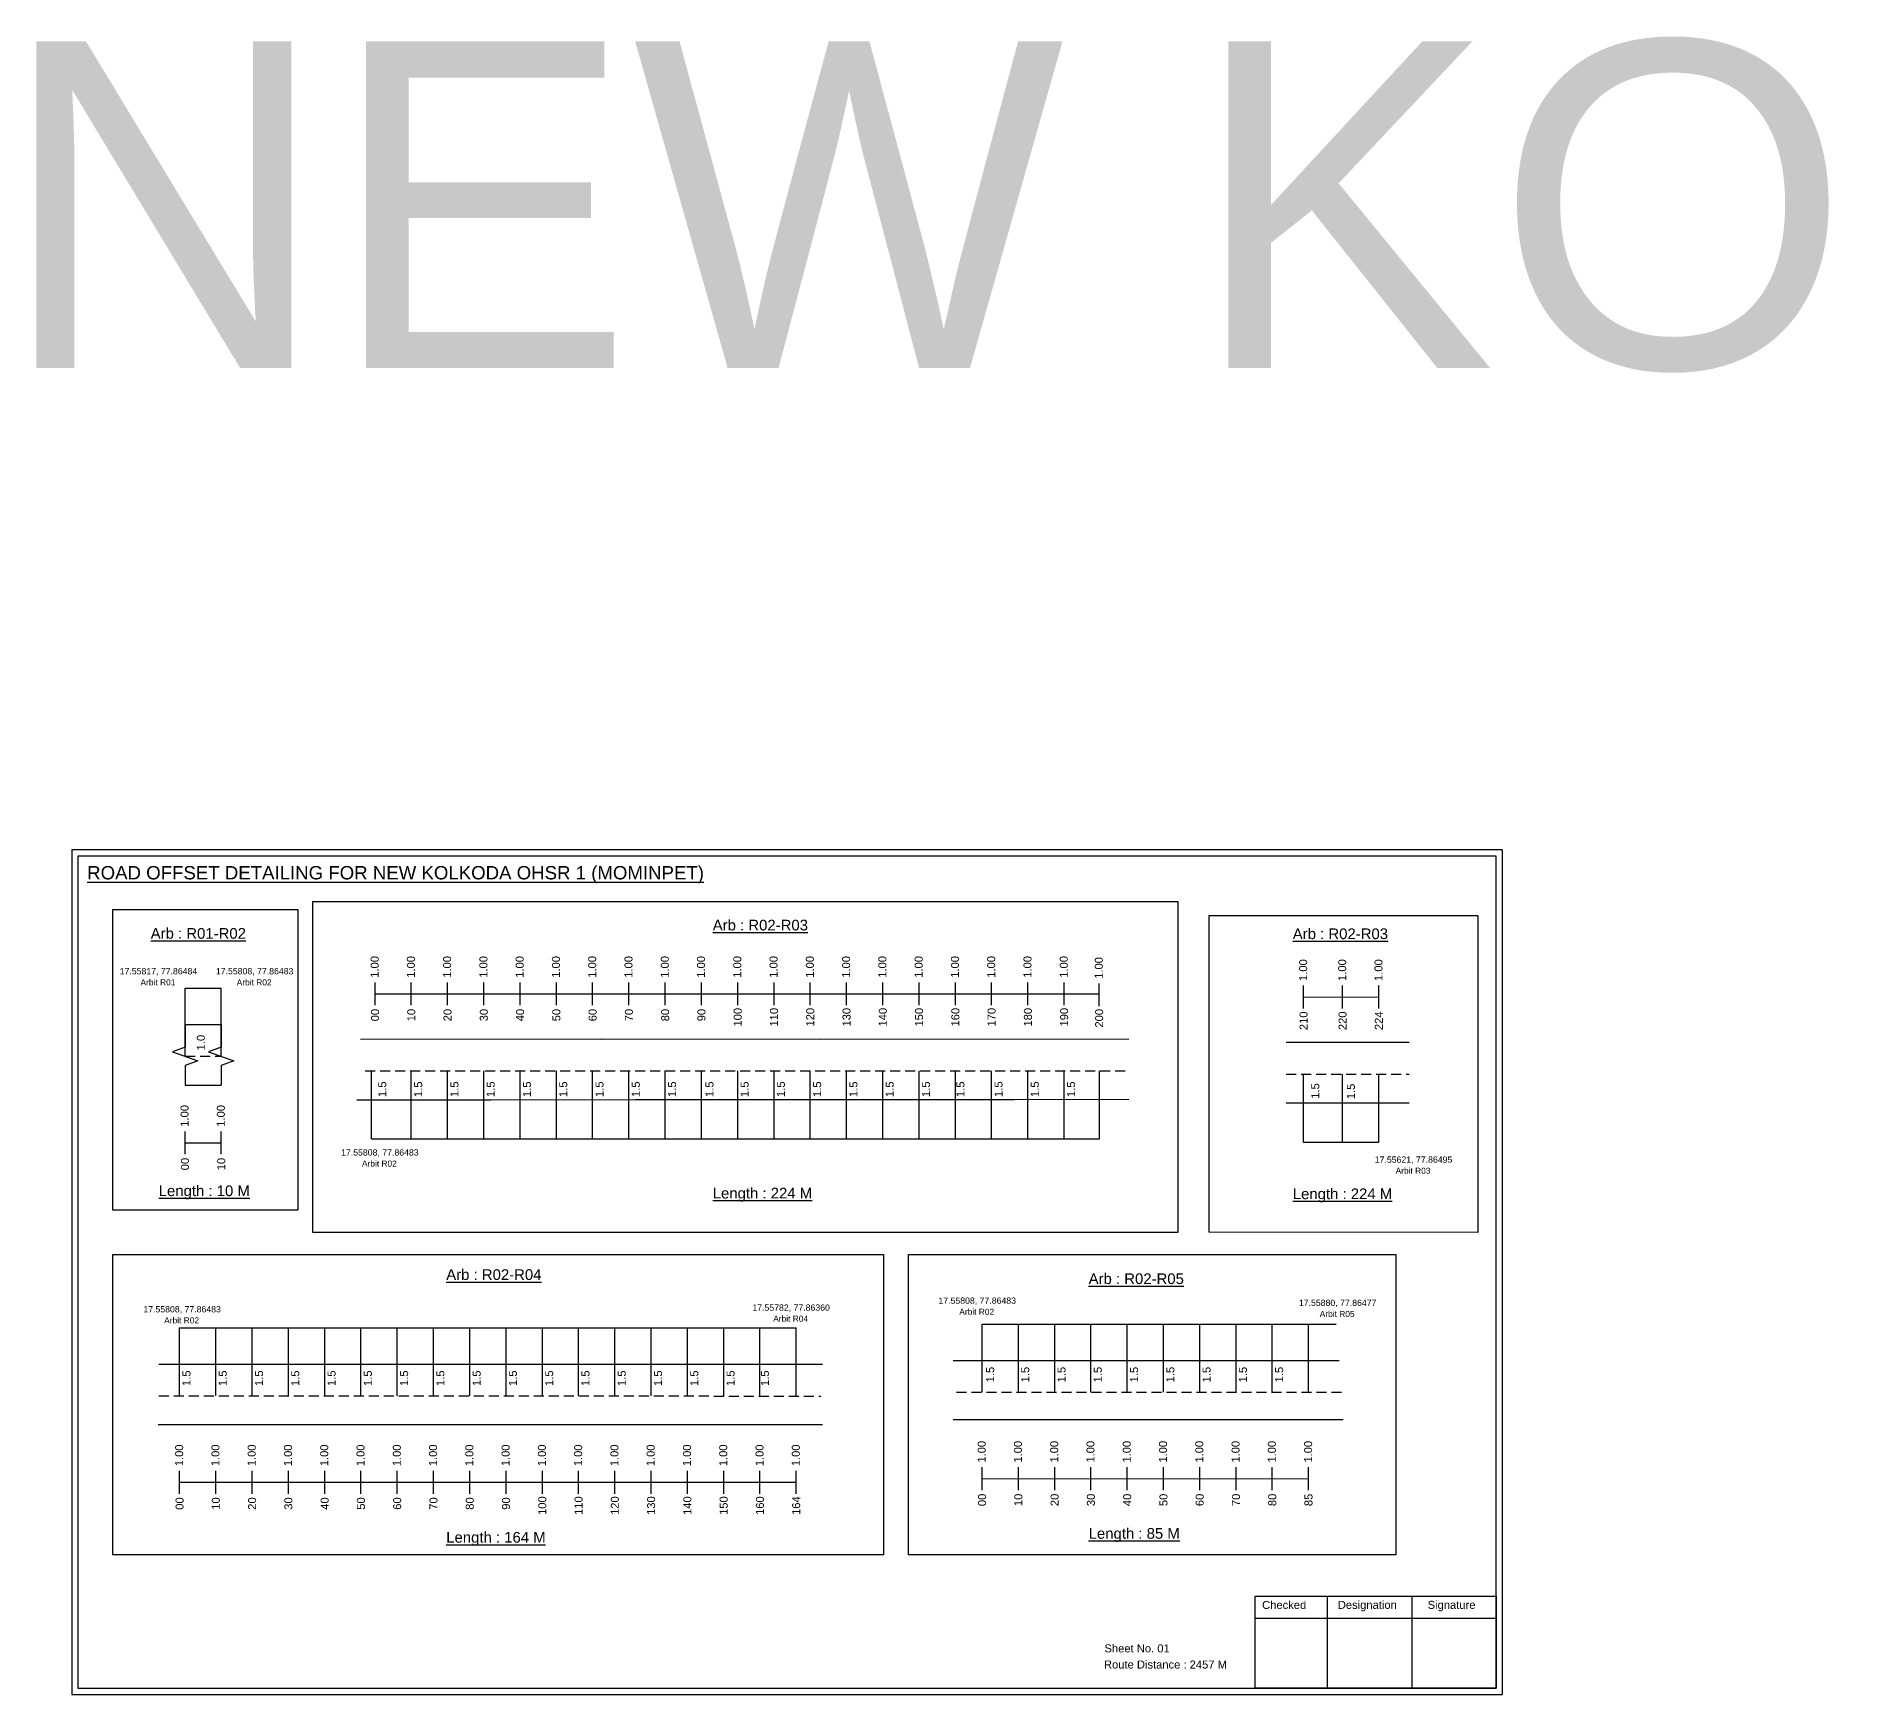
# Model space of a CAD drawing. Header units: inches. Extents: x 1245 to 5974, y 98 to 3110.
# Drawn here: x 1245 to 1929, y 848 to 1470 of the extents above; entities that cross this region are included whole.
import ezdxf

# ---------------------------------------------------------------- set-up
doc = ezdxf.new("R2010")
doc.units = ezdxf.units.IN
doc.header["$MEASUREMENT"] = 0
doc.linetypes.add('DASHED2', pattern=[0.375, 0.25, -0.125])
doc.layers.add('PDF_Geometry', color=7, linetype='Continuous')
doc.layers.add('PDF_Text', color=5, linetype='Continuous')
doc.styles.add('PDF Arial', font='arial.ttf')
doc.styles.get("Standard").update_dxf_attribs({"font": 'arial.ttf'})

msp = doc.modelspace()

# ---------------------------------------------------------------- linework, layer by layer
at = {"color": 217, "true_color": 0x93278f}
for p, q in [((1371.88, 1106.36), (1371.88, 1114.92)), ((1385.44, 1106.36), (1385.44, 1114.92)), ((1399.04, 1106.36), (1399.04, 1114.92)), ((1412.64, 1106.36), (1412.64, 1114.92)), ((1426.24, 1106.36), (1426.24, 1114.92)), ((1439.84, 1106.36), (1439.84, 1114.92)), ((1453.44, 1106.36), (1453.44, 1114.92)), ((1467.04, 1106.36), (1467.04, 1114.92)), ((1480.64, 1106.36), (1480.64, 1114.92)), ((1494.24, 1106.36), (1494.24, 1114.92)), ((1507.84, 1106.36), (1507.84, 1114.92)), ((1521.44, 1106.36), (1521.44, 1114.92)), ((1535.04, 1106.36), (1535.04, 1114.92)), ((1548.64, 1106.36), (1548.64, 1114.92)), ((1562.24, 1106.36), (1562.24, 1114.92)), ((1575.84, 1106.36), (1575.84, 1114.92)), ((1589.44, 1106.36), (1589.44, 1114.92)), ((1603.04, 1106.36), (1603.04, 1114.92)), ((1616.64, 1106.36), (1616.64, 1114.92)), ((1630.24, 1106.36), (1630.24, 1114.92)), ((1371.88, 1110.63), (1643.38, 1110.64)), ((1643.38, 1105.97), (1643.38, 1114.52)), ((1720.01, 1105.16), (1720.01, 1113.72)), ((1720.01, 1109.44), (1748.24, 1109.46)), ((1734.64, 1105.16), (1734.64, 1113.72)), ((1748.24, 1105.16), (1748.24, 1113.72)), ((1300.6, 1050.51), (1300.6, 1059.06)), ((1300.6, 1054.78), (1314.2, 1054.78)), ((1314.2, 1050.51), (1314.2, 1059.06)), ((1298.57, 923.22), (1298.57, 931.78)), ((1312.17, 923.22), (1312.17, 931.78)), ((1325.77, 923.22), (1325.77, 931.78)), ((1339.37, 923.22), (1339.37, 931.78)), ((1352.97, 923.22), (1352.97, 931.78)), ((1366.57, 923.22), (1366.57, 931.78)), ((1380.17, 923.22), (1380.17, 931.78)), ((1393.77, 923.22), (1393.77, 931.78)), ((1407.37, 923.22), (1407.37, 931.78)), ((1420.97, 923.22), (1420.97, 931.78)), ((1434.57, 923.22), (1434.57, 931.78)), ((1448.17, 923.22), (1448.17, 931.78)), ((1461.77, 923.22), (1461.77, 931.78)), ((1475.37, 923.22), (1475.37, 931.78)), ((1488.97, 923.22), (1488.97, 931.78)), ((1502.57, 923.22), (1502.57, 931.78)), ((1516.17, 923.22), (1516.17, 931.78)), ((1529.77, 923.22), (1529.77, 931.78)), ((1599.47, 924.58), (1599.47, 933.13)), ((1613.07, 924.58), (1613.07, 933.13)), ((1626.67, 924.58), (1626.67, 933.13)), ((1640.27, 924.58), (1640.27, 933.13)), ((1653.87, 924.58), (1653.87, 933.13)), ((1667.47, 924.58), (1667.47, 933.13)), ((1681.07, 924.58), (1681.07, 933.13)), ((1694.67, 924.58), (1694.67, 933.13)), ((1708.27, 924.58), (1708.27, 933.13)), ((1721.87, 924.58), (1721.87, 933.13)), ((1298.57, 927.49), (1529.77, 927.53)), ((1599.47, 928.84), (1721.87, 928.87))]:
    msp.add_line(p, q, dxfattribs=at)
at = {"color": 5}
for p, q in [((1300.6, 1112.74), (1314.2, 1112.74)), ((1370.56, 1056.22), (1643.52, 1056.22)), ((1720.01, 1055.02), (1748.24, 1055.02)), ((1298.57, 985.45), (1529.77, 985.45)), ((1599.47, 986.81), (1732.24, 986.81))]:
    msp.add_line(p, q, dxfattribs=at)
for p, q in [((1300.6, 1087.21), (1300.6, 1112.74)), ((1314.2, 1087.21), (1314.2, 1112.74)), ((1300.6, 1099.09), (1314.2, 1099.09)), ((1456.8, 1093.64), (1366.37, 1093.54)), ((1456.8, 1093.64), (1538.38, 1093.72)), ((1538.38, 1093.72), (1654.42, 1093.67)), ((1759.54, 1092.44), (1713.46, 1092.44)), ((1370.56, 1056.22), (1370.56, 1081.76)), ((1385.44, 1056.22), (1385.44, 1081.76)), ((1399.04, 1056.22), (1399.04, 1081.76)), ((1412.64, 1056.22), (1412.64, 1081.76)), ((1426.24, 1056.22), (1426.24, 1081.76)), ((1439.84, 1056.22), (1439.84, 1081.76)), ((1453.44, 1056.22), (1453.44, 1081.76)), ((1467.04, 1056.22), (1467.04, 1081.76)), ((1480.64, 1056.22), (1480.64, 1081.76)), ((1494.24, 1056.22), (1494.24, 1081.76)), ((1507.84, 1056.22), (1507.84, 1081.76)), ((1521.44, 1056.22), (1521.44, 1081.76)), ((1535.04, 1056.22), (1535.04, 1081.76)), ((1548.64, 1056.22), (1548.64, 1081.76)), ((1562.24, 1056.22), (1562.24, 1081.76)), ((1575.84, 1056.22), (1575.84, 1081.76)), ((1589.44, 1056.22), (1589.44, 1081.76)), ((1603.04, 1056.22), (1603.04, 1081.76)), ((1616.64, 1056.22), (1616.64, 1081.76)), ((1630.24, 1056.22), (1630.24, 1081.76)), ((1643.52, 1056.22), (1643.52, 1081.76)), ((1300.6, 1076.4), (1314.2, 1076.4)), ((1720.01, 1055.02), (1720.01, 1080.55)), ((1734.64, 1055.02), (1734.64, 1080.55)), ((1748.24, 1055.02), (1748.24, 1080.55)), ((1365.04, 1070.95), (1415.27, 1070.95)), ((1411.71, 1070.95), (1469.47, 1070.99)), ((1469.47, 1070.99), (1538.38, 1071.03)), ((1538.38, 1071.03), (1611.42, 1071.08)), ((1611.42, 1071.08), (1654.5, 1071.11)), ((1713.46, 1069.75), (1745.57, 1069.75)), ((1745.57, 1069.75), (1759.54, 1069.75)), ((1298.57, 959.92), (1298.57, 985.45)), ((1312.17, 959.92), (1312.17, 985.45)), ((1325.77, 959.92), (1325.77, 985.45)), ((1339.37, 959.92), (1339.37, 985.45)), ((1352.97, 959.92), (1352.97, 985.45)), ((1366.57, 959.92), (1366.57, 985.45)), ((1380.17, 959.92), (1380.17, 985.45)), ((1393.77, 959.92), (1393.77, 985.45)), ((1407.37, 959.92), (1407.37, 985.45)), ((1420.97, 959.92), (1420.97, 985.45)), ((1434.57, 959.92), (1434.57, 985.45)), ((1448.17, 959.92), (1448.17, 985.45)), ((1461.77, 959.92), (1461.77, 985.45)), ((1475.37, 959.92), (1475.37, 985.45)), ((1488.97, 959.92), (1488.97, 985.45)), ((1502.57, 959.92), (1502.57, 985.45)), ((1516.17, 959.92), (1516.17, 985.45)), ((1529.77, 959.92), (1529.77, 985.45)), ((1599.47, 961.27), (1599.47, 986.81)), ((1613.07, 961.27), (1613.07, 986.81)), ((1626.67, 961.27), (1626.67, 986.81)), ((1640.27, 961.27), (1640.27, 986.81)), ((1653.87, 961.27), (1653.87, 986.81)), ((1667.47, 961.27), (1667.47, 986.81)), ((1681.07, 961.27), (1681.07, 986.81)), ((1694.67, 961.27), (1694.67, 986.81)), ((1708.27, 961.27), (1708.27, 986.81)), ((1721.87, 961.27), (1721.87, 986.81)), ((1290.75, 971.8), (1380.17, 971.8)), ((1380.17, 971.8), (1529.77, 971.8)), ((1529.77, 971.8), (1539.65, 971.8)), ((1588.59, 973.16), (1733.37, 973.16)), ((1734.79, 950.97), (1588.59, 950.97)), ((1290.54, 949.12), (1539.65, 949.12))]:
    msp.add_line(p, q)
at = {"linetype": 'DASHED2', "ltscale": 15}
for p, q in [((1300.6, 1087.21), (1314.2, 1087.21)), ((1368.15, 1081.76), (1654.46, 1081.76)), ((1713.46, 1080.55), (1759.54, 1080.55)), ((1290.78, 959.92), (1539.01, 959.83)), ((1589.86, 961.27), (1734.22, 961.27))]:
    msp.add_line(p, q, dxfattribs=at)
for points in [[(1273.5, 1142.22), (1342.88, 1142.22), (1342.88, 1029.54), (1273.5, 1029.54)], [(1348.47, 1145.2), (1672.89, 1145.2), (1672.89, 1021.14), (1348.47, 1021.14)], [(1684.58, 1140.05), (1785.32, 1139.97), (1785.32, 1021.14), (1684.58, 1021.23)], [(1273.5, 1012.94), (1562.44, 1012.94), (1562.44, 900.26), (1273.5, 900.26)], [(1571.9, 1012.94), (1754.56, 1012.94), (1754.56, 900.26), (1571.9, 900.26)]]:
    msp.add_lwpolyline(points, close=True)
at = {"linetype": 'Continuous'}
for points in [[(1300.6, 1099.09), (1300.6, 1090.66), (1295.85, 1088.93), (1305.34, 1085.48), (1300.6, 1083.75), (1300.6, 1076.4)], [(1314.2, 1099.09), (1314.2, 1090.66), (1309.45, 1088.93), (1318.94, 1085.48), (1314.2, 1083.75), (1314.2, 1076.4)]]:
    msp.add_lwpolyline(points, dxfattribs=at)
at = {"layer": 'PDF_Geometry'}
for points in [[(1258.13, 1164.62), (1258.13, 847.91), (1794.6, 847.91), (1794.6, 1164.62)], [(1260.46, 1162.3), (1260.46, 850.33), (1792.18, 850.33), (1792.18, 1162.3)]]:
    msp.add_lwpolyline(points, close=True, dxfattribs=at)
at = {"layer": 'PDF_Geometry', "color": 242, "true_color": 0xcc1f26}
msp.add_lwpolyline([(1792.18, 850.24), (1701.84, 850.24), (1701.84, 884.85), (1792.18, 884.85)], close=True, dxfattribs=at)
for points in [[(1728.82, 884.85), (1728.82, 850.24)], [(1760.55, 884.85), (1760.55, 850.24)], [(1701.84, 876.48), (1792.18, 876.48)]]:
    msp.add_lwpolyline(points, dxfattribs=at)

# ---------------------------------------------------------------- texts
for s, height, p in [('NEW KOLKONDA 1', 122.5352, (1230.86, 1345.24)), ('Sheet No. 01', 3, (1645.34, 863.71)), ('Route Distance : 2457 M', 3, (1645.15, 857.66))]:
    msp.add_text(s, height=height).set_placement(p)
at = {"color": 242, "true_color": 0xcd2027}
for s, height, p in [('%%UROAD OFFSET DETAILING FOR NEW KOLKODA OHSR 1 (MOMINPET)', 5, (1263.91, 1153.55)), ('%%UArb : R01-R02', 4, (1287.73, 1131.3)), ('%%UArb : R02-R03', 4, (1498.46, 1134.41)), ('%%UArb : R02-R03', 4, (1715.95, 1131.16)), ('%%ULength : 10 M', 4, (1290.73, 1034.8)), ('%%ULength : 224 M', 4, (1498.46, 1033.91)), ('%%ULength : 224 M', 4, (1715.95, 1033.66)), ('%%UArb : R02-R04', 4, (1398.54, 1003.36)), ('%%UArb : R02-R05', 4, (1639.41, 1001.82)), ('%%ULength : 85 M', 4, (1639.41, 906.32)), ('%%ULength : 164 M', 4, (1398.54, 904.86))]:
    msp.add_text(s, height=height, dxfattribs=at).set_placement(p)
at = {"color": 217, "true_color": 0x93278f}
for s, p in [('1.00', (1373.2, 1116.66)), ('1.00', (1386.77, 1116.66)), ('1.00', (1400.37, 1116.66)), ('1.00', (1413.97, 1116.66)), ('1.00', (1427.57, 1116.66)), ('1.00', (1441.17, 1116.66)), ('1.00', (1454.77, 1116.66)), ('1.00', (1468.37, 1116.66)), ('1.00', (1481.97, 1116.66)), ('1.00', (1495.57, 1116.66)), ('1.00', (1509.17, 1116.66)), ('1.00', (1522.77, 1116.66)), ('1.00', (1536.37, 1116.66)), ('1.00', (1549.97, 1116.66)), ('1.00', (1563.57, 1116.66)), ('1.00', (1577.17, 1116.66)), ('1.00', (1590.77, 1116.66)), ('1.00', (1604.37, 1116.66)), ('1.00', (1617.97, 1116.66)), ('1.00', (1631.57, 1116.66)), ('1.00', (1644.7, 1116.26)), ('1.00', (1721.34, 1115.46)), ('1.00', (1735.97, 1115.46)), ('1.00', (1749.57, 1115.46)), ('00', (1373.35, 1100.34)), ('10', (1386.92, 1100.34)), ('20', (1400.52, 1100.34)), ('30', (1414.12, 1100.34)), ('40', (1427.72, 1100.34)), ('50', (1441.32, 1100.34)), ('60', (1454.92, 1100.34)), ('70', (1468.52, 1100.34)), ('80', (1482.12, 1100.34)), ('90', (1495.72, 1100.34)), ('100', (1509.32, 1098.38)), ('110', (1522.92, 1098.38)), ('120', (1536.52, 1098.38)), ('130', (1550.12, 1098.38)), ('140', (1563.72, 1098.38)), ('150', (1577.32, 1098.38)), ('160', (1590.92, 1098.38)), ('170', (1604.52, 1098.38)), ('180', (1618.12, 1098.38)), ('190', (1631.72, 1098.38)), ('200', (1644.85, 1097.99)), ('210', (1721.49, 1097.04)), ('220', (1736.12, 1097.04)), ('224', (1749.72, 1097.04)), ('1.00', (1301.92, 1060.8)), ('1.00', (1315.52, 1060.8)), ('00', (1302.07, 1044.48)), ('10', (1315.67, 1044.48)), ('1.00', (1299.9, 933.51)), ('1.00', (1313.5, 933.51)), ('1.00', (1327.1, 933.51)), ('1.00', (1340.7, 933.51)), ('1.00', (1354.3, 933.51)), ('1.00', (1367.9, 933.51)), ('1.00', (1381.5, 933.51)), ('1.00', (1395.1, 933.51)), ('1.00', (1408.7, 933.51)), ('1.00', (1422.3, 933.51)), ('1.00', (1435.9, 933.51)), ('1.00', (1449.5, 933.51)), ('1.00', (1463.1, 933.51)), ('1.00', (1476.7, 933.51)), ('1.00', (1490.3, 933.51)), ('1.00', (1503.9, 933.51)), ('1.00', (1517.5, 933.51)), ('1.00', (1531.1, 933.51)), ('1.00', (1600.79, 934.87)), ('1.00', (1614.39, 934.87)), ('1.00', (1627.99, 934.87)), ('1.00', (1641.59, 934.87)), ('1.00', (1655.19, 934.87)), ('1.00', (1668.79, 934.87)), ('1.00', (1682.39, 934.87)), ('1.00', (1695.99, 934.87)), ('1.00', (1709.59, 934.87)), ('1.00', (1723.19, 934.87)), ('00', (1300.05, 917.19)), ('10', (1313.65, 917.19)), ('20', (1327.25, 917.19)), ('30', (1340.85, 917.19)), ('40', (1354.45, 917.19)), ('50', (1368.05, 917.19)), ('60', (1381.65, 917.19)), ('70', (1395.25, 917.19)), ('80', (1408.85, 917.19)), ('90', (1422.45, 917.19)), ('100', (1436.05, 915.24)), ('110', (1449.65, 915.24)), ('120', (1463.25, 915.24)), ('130', (1476.85, 915.24)), ('140', (1490.45, 915.24)), ('150', (1504.05, 915.24)), ('160', (1517.65, 915.24)), ('164', (1531.25, 915.24)), ('00', (1600.94, 918.55)), ('10', (1614.54, 918.55)), ('20', (1628.14, 918.55)), ('30', (1641.74, 918.55)), ('40', (1655.34, 918.55)), ('50', (1668.94, 918.55)), ('60', (1682.54, 918.55)), ('70', (1696.14, 918.55)), ('80', (1709.74, 918.55)), ('85', (1723.34, 918.55))]:
    msp.add_text(s, height=3, rotation=90, dxfattribs=at).set_placement(p)
at = {"color": 5}
for s, height, p in [('17.55817, 77.86484', 2.34, (1276.09, 1117.94)), ('Arbit R01', 2.246, (1283.91, 1113.81)), ('17.55808, 77.86483', 2.34, (1312.17, 1117.94)), ('Arbit R02', 2.246, (1319.99, 1113.81)), ('17.55808, 77.86483', 2.34, (1359.11, 1050)), ('Arbit R02', 2.246, (1366.93, 1045.87)), ('17.55621, 77.86495', 2.34, (1746.68, 1047.31)), ('Arbit R03', 2.246, (1754.5, 1043.18)), ('17.55808, 77.86483', 2.34, (1284.97, 991.19)), ('17.55782, 77.86360', 2.34, (1513.31, 991.83)), ('17.55808, 77.86483', 2.34, (1583.08, 994.43)), ('Arbit R02', 2.246, (1590.9, 990.3)), ('17.55880, 77.86477', 2.34, (1718.23, 993.62)), ('Arbit R05', 2.246, (1726.05, 989.49)), ('Arbit R02', 2.246, (1292.79, 987.06)), ('Arbit R04', 2.246, (1521.13, 987.71))]:
    msp.add_text(s, height=height, dxfattribs=at).set_placement(p)
for s, p in [('1.0', (1308.02, 1089.45)), ('1.5', (1376.05, 1071.95)), ('1.5', (1389.51, 1071.95)), ('1.5', (1403.11, 1071.95)), ('1.5', (1416.71, 1071.95)), ('1.5', (1430.31, 1071.95)), ('1.5', (1443.91, 1071.95)), ('1.5', (1457.51, 1071.95)), ('1.5', (1471.11, 1071.95)), ('1.5', (1484.71, 1071.95)), ('1.5', (1498.74, 1071.95)), ('1.5', (1511.91, 1071.95)), ('1.5', (1525.51, 1071.95)), ('1.5', (1539.11, 1071.95)), ('1.5', (1552.71, 1071.95)), ('1.5', (1566.31, 1071.95)), ('1.5', (1579.91, 1071.95)), ('1.5', (1592.83, 1071.95)), ('1.5', (1607.11, 1071.95)), ('1.5', (1620.71, 1071.95)), ('1.5', (1634.31, 1071.95)), ('1.5', (1725.87, 1071.29)), ('1.5', (1739.22, 1071.14)), ('1.5', (1302.64, 963.59)), ('1.5', (1316.24, 963.59)), ('1.5', (1329.84, 963.59)), ('1.5', (1343.44, 963.59)), ('1.5', (1357.04, 963.59)), ('1.5', (1370.64, 963.59)), ('1.5', (1384.24, 963.59)), ('1.5', (1397.84, 963.59)), ('1.5', (1411.44, 963.59)), ('1.5', (1425.04, 963.59)), ('1.5', (1438.64, 963.59)), ('1.5', (1452.24, 963.59)), ('1.5', (1465.84, 963.59)), ('1.5', (1479.44, 963.59)), ('1.5', (1493.04, 963.59)), ('1.5', (1506.64, 963.59)), ('1.5', (1519.56, 963.59)), ('1.5', (1603.98, 964.95)), ('1.5', (1617.13, 964.95)), ('1.5', (1630.73, 964.95)), ('1.5', (1644.33, 964.95)), ('1.5', (1657.93, 964.95)), ('1.5', (1671.53, 964.95)), ('1.5', (1685.13, 964.95)), ('1.5', (1698.73, 964.95)), ('1.5', (1712.33, 964.95))]:
    msp.add_text(s, height=3, rotation=90).set_placement(p)
at = {"layer": 'PDF_Text', "color": 7, "attachment_point": 7, "style": 'PDF Arial'}
for s, insert, char_height in [('Checked', (1704.45, 879.96), 3.001), ('Designation', (1732.82, 879.13), 3.0006), ('Signature', (1766.51, 879.13), 3.001)]:
    msp.add_mtext(s, dxfattribs=dict(at, insert=insert, char_height=char_height))

doc.saveas('drawing.dxf')
